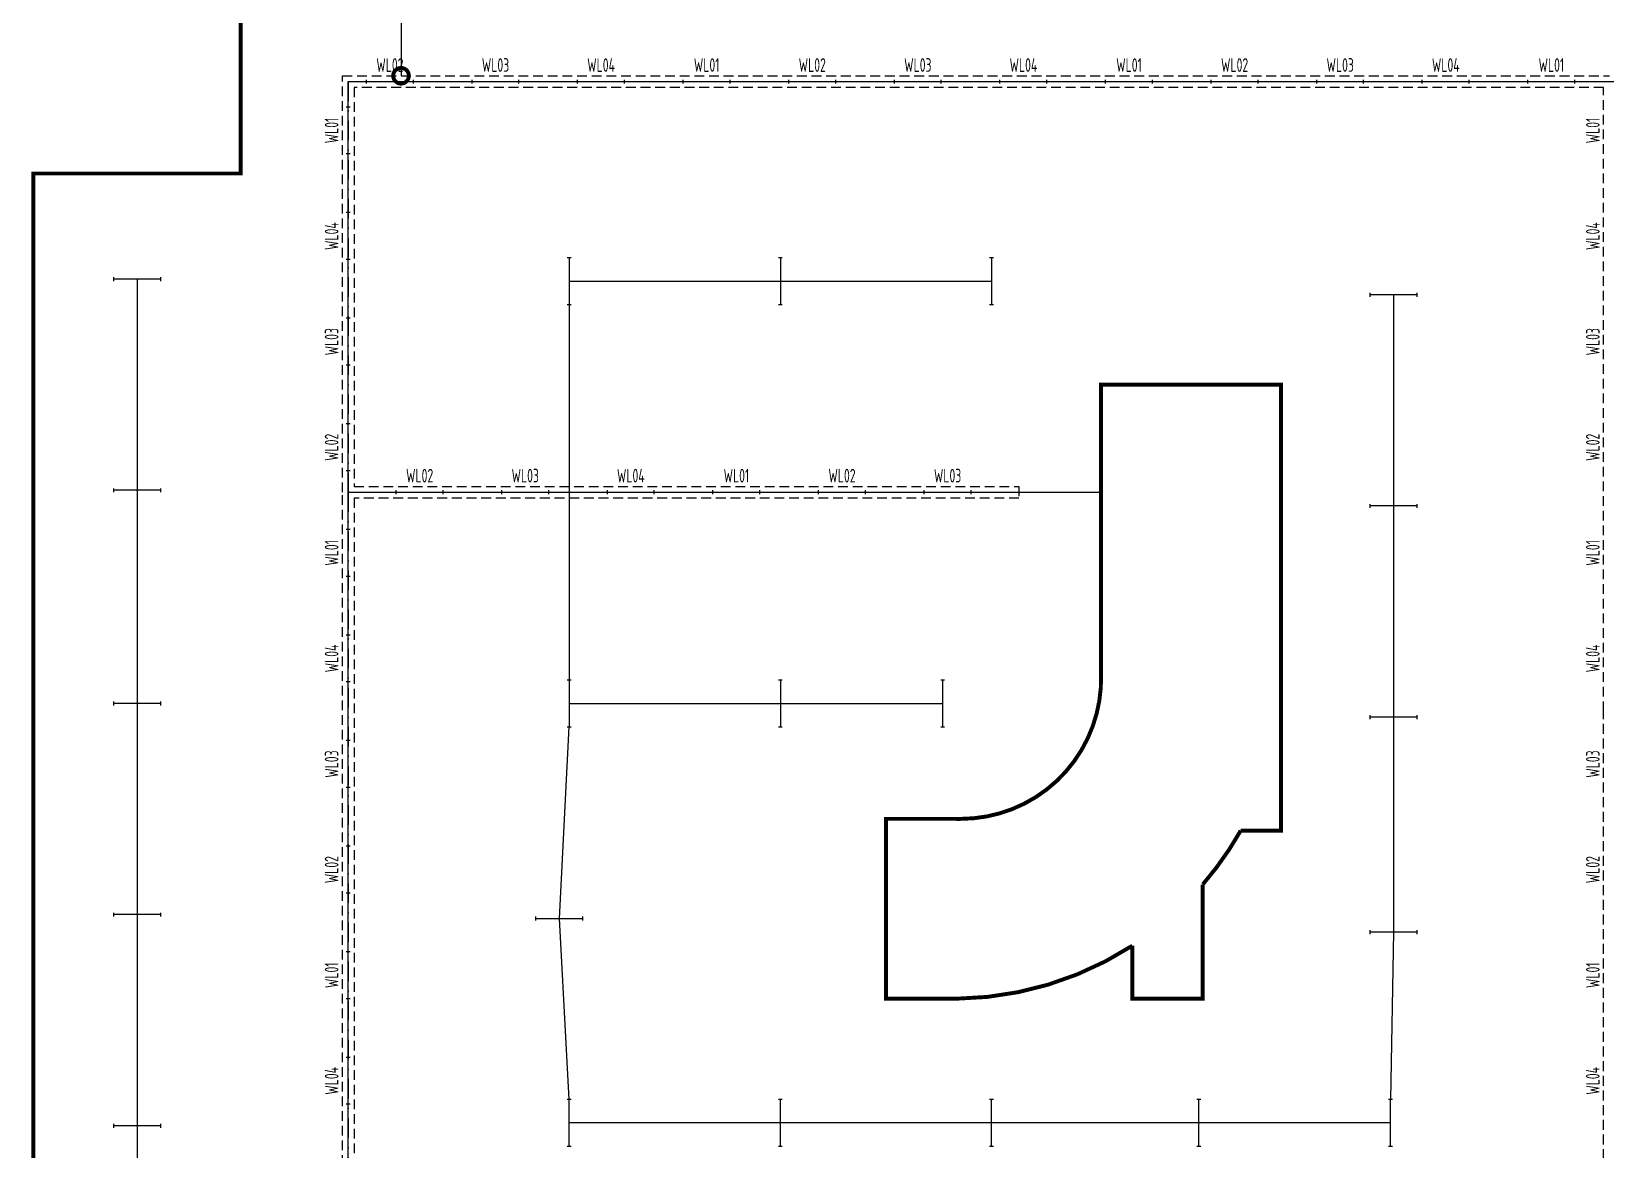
# Model space of a CAD drawing. Header units: millimetres. Extents: x -691095 to 2797013, y -349436 to 2050109.
# Drawn here: x 1174194 to 1214444, y 863861 to 892449 of the extents above; entities that cross this region are included whole.
import ezdxf
from ezdxf.enums import TextEntityAlignment as Align

# ---------------------------------------------------------------- set-up
doc = ezdxf.new("R2010")
doc.units = ezdxf.units.MM
doc.header["$LTSCALE"] = 1000
doc.linetypes.add('DASHDOT', pattern=[1, 0.5, -0.25, 0, -0.25])
doc.linetypes.add('HIDDEN', pattern=[0.375, 0.25, -0.125])
doc.layers.add('E-LANE-CENTER', color=6, linetype='Continuous', plot=False)
doc.layers.add('E-LITE-CENTER', color=5, linetype='DASHDOT', plot=False)
for name, color, linetype in [('E-LITE-LITE', 3, 'Continuous'), ('E-LITE-WIRE', 4, 'Continuous'), ('E-UNIV-EL2', 40, 'HIDDEN'), ('E-UNIV-NOTE', 6, 'Continuous'), ('防火分区', 2, 'Continuous')]:
    doc.layers.add(name, color=color, linetype=linetype)
doc.styles.add('TH-STYLE3', font='tssdeng.shx', dxfattribs={"width": 0.65, "bigfont": 'tssdchn.shx'})

# ---------------------------------------------------------------- blocks, each defined once
blk = doc.blocks.new('E-BL001-1')
for p, q in [((-6, -0.5), (-6, 0.5)), ((-6, 0), (6, 0)), ((6, -0.5), (6, 0.5))]:
    blk.add_line(p, q)

msp = doc.modelspace()

# ---------------------------------------------------------------- linework, layer by layer
at = {"layer": 'E-LANE-CENTER'}
for p, q in [((1182294.36034, 858966.7691, 0.00407), (1182294.36034, 891166.7691, 0.00407)), ((1182294.36034, 858966.7691, 0.00407), (1182294.36034, 891166.7691, 0.00407)), ((1182294.36034, 880666.7691, 0.00407), (1199444.62138, 880666.7691, 0.00407)), ((1182294.36034, 880666.7691, 0.00407), (1199444.62138, 880666.7691, 0.00407))]:
    msp.add_line(p, q, dxfattribs=at)
at = {"layer": 'E-LANE-CENTER', "elevation": 0.00407}
for points in [[(1182294.36034, 891166.7691), (1244323.80665, 891166.7691)], [(1182294.36034, 858966.7691), (1182294.36034, 891166.7691)], [(1182294.36034, 880666.7691), (1201544.36034, 880666.7691)]]:
    msp.add_lwpolyline(points, dxfattribs=at)
at = {"layer": 'E-LITE-CENTER'}
for p, q in [((1182294.36034, 891166.7691, 0.00407), (1182294.36034, 880666.7691, 0.00407)), ((1182294.36034, 891166.7691, 0.00407), (1214544.36034, 891166.7691, 0.00407)), ((1182294.36034, 891166.7691, 0.00407), (1182294.36034, 880666.7691, 0.00407)), ((1182294.36034, 891166.7691, 0.00407), (1214544.36034, 891166.7691, 0.00407)), ((1182294.36034, 891166.7691, 0.00407), (1182294.36034, 880666.7691, 0.00407)), ((1182294.36034, 891166.7691, 0.00407), (1214544.36034, 891166.7691, 0.00407)), ((1182294.36034, 891166.7691, 0.00407), (1182294.36034, 880666.7691, 0.00407)), ((1182294.36034, 891166.7691, 0.00407), (1214544.36034, 891166.7691, 0.00407)), ((1182294.36034, 891166.7691, 0.00407), (1182294.36034, 880666.7691, 0.00407)), ((1182294.36034, 891166.7691, 0.00407), (1214544.36034, 891166.7691, 0.00407)), ((1182294.36034, 891166.7691, 0.00407), (1182294.36034, 880666.7691, 0.00407)), ((1182294.36034, 891166.7691, 0.00407), (1214544.36034, 891166.7691, 0.00407)), ((1182294.36034, 891166.7691, 0.00407), (1182294.36034, 880666.7691, 0.00407)), ((1182294.36034, 891166.7691, 0.00407), (1214544.36034, 891166.7691, 0.00407)), ((1182294.36034, 891166.7691, 0.00407), (1182294.36034, 880666.7691, 0.00407)), ((1182294.36034, 891166.7691, 0.00407), (1214544.36034, 891166.7691, 0.00407)), ((1182294.36034, 891166.7691, 0.00407), (1182294.36034, 880666.7691, 0.00407)), ((1182294.36034, 891166.7691, 0.00407), (1214544.36034, 891166.7691, 0.00407)), ((1182294.36034, 891166.7691, 0.00407), (1182294.36034, 880666.7691, 0.00407)), ((1182294.36034, 891166.7691, 0.00407), (1214544.36034, 891166.7691, 0.00407)), ((1182294.36034, 880666.7691, 0.00407), (1182294.36034, 858966.7691, 0.00407)), ((1182294.36034, 880666.7691, 0.00407), (1199445.62138, 880666.7691, 0.00407)), ((1182294.36034, 880666.7691, 0.00407), (1182294.36034, 858966.7691, 0.00407)), ((1182294.36034, 880666.7691, 0.00407), (1199445.62138, 880666.7691, 0.00407)), ((1182294.36034, 880666.7691, 0.00407), (1182294.36034, 858966.7691, 0.00407)), ((1182294.36034, 880666.7691, 0.00407), (1199445.62138, 880666.7691, 0.00407)), ((1182294.36034, 880666.7691, 0.00407), (1182294.36034, 858966.7691, 0.00407)), ((1182294.36034, 880666.7691, 0.00407), (1199445.62138, 880666.7691, 0.00407)), ((1182294.36034, 880666.7691, 0.00407), (1182294.36034, 858966.7691, 0.00407)), ((1182294.36034, 880666.7691, 0.00407), (1199445.62138, 880666.7691, 0.00407)), ((1182294.36034, 880666.7691, 0.00407), (1182294.36034, 858966.7691, 0.00407)), ((1182294.36034, 880666.7691, 0.00407), (1199445.62138, 880666.7691, 0.00407)), ((1182294.36034, 880666.7691, 0.00407), (1182294.36034, 858966.7691, 0.00407)), ((1182294.36034, 880666.7691, 0.00407), (1199445.62138, 880666.7691, 0.00407)), ((1182294.36034, 880666.7691, 0.00407), (1182294.36034, 858966.7691, 0.00407)), ((1182294.36034, 880666.7691, 0.00407), (1199445.62138, 880666.7691, 0.00407)), ((1182294.36034, 880666.7691, 0.00407), (1182294.36034, 858966.7691, 0.00407)), ((1182294.36034, 880666.7691, 0.00407), (1199445.62138, 880666.7691, 0.00407)), ((1182294.36034, 880666.7691, 0.00407), (1182294.36034, 858966.7691, 0.00407)), ((1182294.36034, 880666.7691, 0.00407), (1199445.62138, 880666.7691, 0.00407))]:
    msp.add_line(p, q, dxfattribs=at)
at = {"layer": 'E-LITE-WIRE', "color": 2}
msp.add_line((1183644.24418, 896266.48085, 0.00407), (1183644.24418, 891316.7691, 0.00407), dxfattribs=at)
at = {"layer": 'E-LITE-WIRE'}
for p, q in [((1176894.36036, 886114.90172, 0.00813), (1176894.36036, 859064.90171, 0.00407)), ((1187944.36036, 886064.90171, 0.00813), (1198744.36036, 886065.15172, 0.00407)), ((1209019.61036, 885714.90172, 0.00407), (1209019.61036, 869414.90171, 0.00407)), ((1187944.36036, 875264.90171, 0.00813), (1197494.36036, 875265.15172, 0.00407)), ((1208944.36036, 864540.15172, 0.00407), (1187944.36036, 864540.15172, 0.00813))]:
    msp.add_line(p, q, dxfattribs=at)
at = {"layer": 'E-LITE-WIRE', "color": 30, "true_color": 0xf26722}
for p, q in [((1187944.24418, 885466.98082, 0.00407), (1187944.24418, 875866.98082, 0.00407)), ((1187694.24417, 869766.73082, 0.00407), (1187944.24417, 874666.98082, 0.00407)), ((1187944.24418, 865141.98082, 0.00407), (1187694.24417, 869766.73082, 0.00407)), ((1209019.61036, 869414.90171, 0.00407), (1208944.24417, 865141.98082, 0.00407))]:
    msp.add_line(p, q, dxfattribs=at)
at = {"layer": 'E-LITE-WIRE', "color": 2, "const_width": 400, "elevation": 0.00407}
msp.add_lwpolyline([(1183594.24418, 891316.7691, 1), (1183694.24418, 891316.7691, 1), (1183594.24418, 891316.7691, -1)], format="xyb", dxfattribs=at)
msp.add_lwpolyline([(1183594.24418, 891316.7691, 1), (1183694.24418, 891316.7691, 1), (1183594.24418, 891316.7691, -1)], format="xyb", dxfattribs=at)
at = {"layer": 'E-UNIV-EL2'}
for p, q in [((1182144.36034, 880666.7691, 0.00407), (1182144.36034, 891316.7691, 0.00407)), ((1182144.36034, 891316.7691, 0.00407), (1214544.36034, 891316.7691, 0.00407)), ((1182144.36034, 880666.7691, 0.00407), (1182144.36034, 891316.7691, 0.00407)), ((1182144.36034, 891316.7691, 0.00407), (1214544.36034, 891316.7691, 0.00407)), ((1182144.36034, 880666.7691, 0.00407), (1182144.36034, 891316.7691, 0.00407)), ((1182144.36034, 891316.7691, 0.00407), (1214544.36034, 891316.7691, 0.00407)), ((1182144.36034, 880666.7691, 0.00407), (1182144.36034, 891316.7691, 0.00407)), ((1182144.36034, 891316.7691, 0.00407), (1214544.36034, 891316.7691, 0.00407)), ((1182144.36034, 880666.7691, 0.00407), (1182144.36034, 891316.7691, 0.00407)), ((1182144.36034, 891316.7691, 0.00407), (1214544.36034, 891316.7691, 0.00407)), ((1182144.36034, 880666.7691, 0.00407), (1182144.36034, 891316.7691, 0.00407)), ((1182144.36034, 891316.7691, 0.00407), (1214544.36034, 891316.7691, 0.00407)), ((1182144.36034, 880666.7691, 0.00407), (1182144.36034, 891316.7691, 0.00407)), ((1182144.36034, 891316.7691, 0.00407), (1214544.36034, 891316.7691, 0.00407)), ((1182144.36034, 880666.7691, 0.00407), (1182144.36034, 891316.7691, 0.00407)), ((1182144.36034, 891316.7691, 0.00407), (1214544.36034, 891316.7691, 0.00407)), ((1182144.36034, 880666.7691, 0.00407), (1182144.36034, 891316.7691, 0.00407)), ((1182144.36034, 891316.7691, 0.00407), (1214544.36034, 891316.7691, 0.00407)), ((1182144.36034, 880666.7691, 0.00407), (1182144.36034, 891316.7691, 0.00407)), ((1182144.36034, 891316.7691, 0.00407), (1214544.36034, 891316.7691, 0.00407)), ((1182444.36034, 891016.7691, 0.00407), (1182444.36034, 880816.7691, 0.00407)), ((1214394.36034, 891016.7691, 0.00407), (1182444.36034, 891016.7691, 0.00407)), ((1182444.36034, 891016.7691, 0.00407), (1182444.36034, 880816.7691, 0.00407)), ((1214394.36034, 891016.7691, 0.00407), (1182444.36034, 891016.7691, 0.00407)), ((1182444.36034, 891016.7691, 0.00407), (1182444.36034, 880816.7691, 0.00407)), ((1214394.36034, 891016.7691, 0.00407), (1182444.36034, 891016.7691, 0.00407)), ((1182444.36034, 891016.7691, 0.00407), (1182444.36034, 880816.7691, 0.00407)), ((1214394.36034, 891016.7691, 0.00407), (1182444.36034, 891016.7691, 0.00407)), ((1182444.36034, 891016.7691, 0.00407), (1182444.36034, 880816.7691, 0.00407)), ((1214394.36034, 891016.7691, 0.00407), (1182444.36034, 891016.7691, 0.00407)), ((1182444.36034, 891016.7691, 0.00407), (1182444.36034, 880816.7691, 0.00407)), ((1214394.36034, 891016.7691, 0.00407), (1182444.36034, 891016.7691, 0.00407)), ((1182444.36034, 891016.7691, 0.00407), (1182444.36034, 880816.7691, 0.00407)), ((1214394.36034, 891016.7691, 0.00407), (1182444.36034, 891016.7691, 0.00407)), ((1182444.36034, 891016.7691, 0.00407), (1182444.36034, 880816.7691, 0.00407)), ((1214394.36034, 891016.7691, 0.00407), (1182444.36034, 891016.7691, 0.00407)), ((1182444.36034, 891016.7691, 0.00407), (1182444.36034, 880816.7691, 0.00407)), ((1214394.36034, 891016.7691, 0.00407), (1182444.36034, 891016.7691, 0.00407)), ((1182444.36034, 891016.7691, 0.00407), (1182444.36034, 880816.7691, 0.00407)), ((1214394.36034, 891016.7691, 0.00407), (1182444.36034, 891016.7691, 0.00407)), ((1214394.36034, 875066.7691, 0.00407), (1214394.36034, 891016.7691, 0.00407)), ((1214394.36034, 875066.7691, 0.00407), (1214394.36034, 891016.7691, 0.00407)), ((1214394.36034, 875066.7691, 0.00407), (1214394.36034, 891016.7691, 0.00407)), ((1214394.36034, 875066.7691, 0.00407), (1214394.36034, 891016.7691, 0.00407)), ((1214394.36034, 875066.7691, 0.00407), (1214394.36034, 891016.7691, 0.00407)), ((1214394.36034, 875066.7691, 0.00407), (1214394.36034, 891016.7691, 0.00407)), ((1214394.36034, 875066.7691, 0.00407), (1214394.36034, 891016.7691, 0.00407)), ((1214394.36034, 875066.7691, 0.00407), (1214394.36034, 891016.7691, 0.00407)), ((1214394.36034, 875066.7691, 0.00407), (1214394.36034, 891016.7691, 0.00407)), ((1214394.36034, 875066.7691, 0.00407), (1214394.36034, 891016.7691, 0.00407)), ((1182444.36034, 880816.7691, 0.00407), (1199445.62138, 880816.7691, 0.00407)), ((1182444.36034, 880816.7691, 0.00407), (1199445.62138, 880816.7691, 0.00407)), ((1182444.36034, 880816.7691, 0.00407), (1199445.62138, 880816.7691, 0.00407)), ((1182444.36034, 880816.7691, 0.00407), (1199445.62138, 880816.7691, 0.00407)), ((1182444.36034, 880816.7691, 0.00407), (1199445.62138, 880816.7691, 0.00407)), ((1182444.36034, 880816.7691, 0.00407), (1199445.62138, 880816.7691, 0.00407)), ((1182444.36034, 880816.7691, 0.00407), (1199445.62138, 880816.7691, 0.00407)), ((1182444.36034, 880816.7691, 0.00407), (1199445.62138, 880816.7691, 0.00407)), ((1182444.36034, 880816.7691, 0.00407), (1199445.62138, 880816.7691, 0.00407)), ((1182444.36034, 880816.7691, 0.00407), (1199445.62138, 880816.7691, 0.00407)), ((1199445.62138, 880816.7691, 0.00407), (1199445.62138, 880516.7691, 0.00407)), ((1199445.62138, 880816.7691, 0.00407), (1199445.62138, 880516.7691, 0.00407)), ((1199445.62138, 880816.7691, 0.00407), (1199445.62138, 880516.7691, 0.00407)), ((1199445.62138, 880816.7691, 0.00407), (1199445.62138, 880516.7691, 0.00407)), ((1199445.62138, 880816.7691, 0.00407), (1199445.62138, 880516.7691, 0.00407)), ((1199445.62138, 880816.7691, 0.00407), (1199445.62138, 880516.7691, 0.00407)), ((1199445.62138, 880816.7691, 0.00407), (1199445.62138, 880516.7691, 0.00407)), ((1199445.62138, 880816.7691, 0.00407), (1199445.62138, 880516.7691, 0.00407)), ((1199445.62138, 880816.7691, 0.00407), (1199445.62138, 880516.7691, 0.00407)), ((1199445.62138, 880816.7691, 0.00407), (1199445.62138, 880516.7691, 0.00407)), ((1182144.36034, 858966.7691, 0.00407), (1182144.36034, 880666.7691, 0.00407)), ((1182144.36034, 858966.7691, 0.00407), (1182144.36034, 880666.7691, 0.00407)), ((1182144.36034, 858966.7691, 0.00407), (1182144.36034, 880666.7691, 0.00407)), ((1182144.36034, 858966.7691, 0.00407), (1182144.36034, 880666.7691, 0.00407)), ((1182144.36034, 858966.7691, 0.00407), (1182144.36034, 880666.7691, 0.00407)), ((1182144.36034, 858966.7691, 0.00407), (1182144.36034, 880666.7691, 0.00407)), ((1182144.36034, 858966.7691, 0.00407), (1182144.36034, 880666.7691, 0.00407)), ((1182144.36034, 858966.7691, 0.00407), (1182144.36034, 880666.7691, 0.00407)), ((1182144.36034, 858966.7691, 0.00407), (1182144.36034, 880666.7691, 0.00407)), ((1182144.36034, 858966.7691, 0.00407), (1182144.36034, 880666.7691, 0.00407)), ((1182444.36034, 880516.7691, 0.00407), (1182444.36034, 859116.7691, 0.00407)), ((1199445.62138, 880516.7691, 0.00407), (1182444.36034, 880516.7691, 0.00407)), ((1182444.36034, 880516.7691, 0.00407), (1182444.36034, 859116.7691, 0.00407)), ((1199445.62138, 880516.7691, 0.00407), (1182444.36034, 880516.7691, 0.00407)), ((1182444.36034, 880516.7691, 0.00407), (1182444.36034, 859116.7691, 0.00407)), ((1199445.62138, 880516.7691, 0.00407), (1182444.36034, 880516.7691, 0.00407)), ((1182444.36034, 880516.7691, 0.00407), (1182444.36034, 859116.7691, 0.00407)), ((1199445.62138, 880516.7691, 0.00407), (1182444.36034, 880516.7691, 0.00407)), ((1182444.36034, 880516.7691, 0.00407), (1182444.36034, 859116.7691, 0.00407)), ((1199445.62138, 880516.7691, 0.00407), (1182444.36034, 880516.7691, 0.00407)), ((1182444.36034, 880516.7691, 0.00407), (1182444.36034, 859116.7691, 0.00407)), ((1199445.62138, 880516.7691, 0.00407), (1182444.36034, 880516.7691, 0.00407)), ((1182444.36034, 880516.7691, 0.00407), (1182444.36034, 859116.7691, 0.00407)), ((1199445.62138, 880516.7691, 0.00407), (1182444.36034, 880516.7691, 0.00407)), ((1182444.36034, 880516.7691, 0.00407), (1182444.36034, 859116.7691, 0.00407)), ((1199445.62138, 880516.7691, 0.00407), (1182444.36034, 880516.7691, 0.00407)), ((1182444.36034, 880516.7691, 0.00407), (1182444.36034, 859116.7691, 0.00407)), ((1199445.62138, 880516.7691, 0.00407), (1182444.36034, 880516.7691, 0.00407)), ((1182444.36034, 880516.7691, 0.00407), (1182444.36034, 859116.7691, 0.00407)), ((1199445.62138, 880516.7691, 0.00407), (1182444.36034, 880516.7691, 0.00407)), ((1214394.36034, 859116.7691, 0.00407), (1214394.36034, 875066.7691, 0.00407)), ((1214394.36034, 859116.7691, 0.00407), (1214394.36034, 875066.7691, 0.00407)), ((1214394.36034, 859116.7691, 0.00407), (1214394.36034, 875066.7691, 0.00407)), ((1214394.36034, 859116.7691, 0.00407), (1214394.36034, 875066.7691, 0.00407)), ((1214394.36034, 859116.7691, 0.00407), (1214394.36034, 875066.7691, 0.00407)), ((1214394.36034, 859116.7691, 0.00407), (1214394.36034, 875066.7691, 0.00407)), ((1214394.36034, 859116.7691, 0.00407), (1214394.36034, 875066.7691, 0.00407)), ((1214394.36034, 859116.7691, 0.00407), (1214394.36034, 875066.7691, 0.00407)), ((1214394.36034, 859116.7691, 0.00407), (1214394.36034, 875066.7691, 0.00407)), ((1214394.36034, 859116.7691, 0.00407), (1214394.36034, 875066.7691, 0.00407))]:
    msp.add_line(p, q, dxfattribs=at)
at = {"layer": '防火分区', "const_width": 100, "elevation": 0.00407}
msp.add_lwpolyline([(1216844.36034, 849496.7691), (1214394.40193, 849496.7691), (1211494.282, 849496.58506), (1206444.38674, 849494.46072), (1195194.40193, 849494.4566), (1195194.32119, 849496.7691), (1193194.32119, 849496.7691), (1193194.42497, 849494.46072), (1181944.28501, 849494.46072), (1176894.28476, 849494.4607), (1174244.36034, 849494.46072), (1174244.36035, 888816.76909), (1179544.36052, 888816.7691), (1179544.36025, 897928.88924)], dxfattribs=at)
msp.add_lwpolyline([(1216844.36034, 849496.7691), (1214394.40193, 849496.7691), (1211494.282, 849496.58506), (1206444.38674, 849494.46072), (1195194.40193, 849494.4566), (1195194.32119, 849496.7691), (1193194.32119, 849496.7691), (1193194.42497, 849494.46072), (1181944.28501, 849494.46072), (1176894.28476, 849494.4607), (1174244.36034, 849494.46072), (1174244.36035, 888816.76909), (1179544.36052, 888816.7691), (1179544.36025, 897928.88924)], dxfattribs=at)
msp.add_lwpolyline([(1202344.36034, 869072.47229, -0.1416672909), (1197844.36034, 867716.78778), (1196044.36034, 867716.7691), (1196044.36034, 872316.7693), (1197952.74183, 872315.1344, 0.4235848122), (1201544.34975, 876016.79043), (1201544.34703, 883416.7691), (1206144.37363, 883416.78806), (1206144.33684, 872016.7691), (1205116.91148, 872016.7691, -0.0500106344), (1204144.36034, 870636.89819), (1204144.36034, 867716.7691), (1202344.36034, 867716.74978)], format="xyb", close=True, dxfattribs=at)
msp.add_lwpolyline([(1202344.36034, 869072.47229, -0.1416672909), (1197844.36034, 867716.78778), (1196044.36034, 867716.7691), (1196044.36034, 872316.7693), (1197952.74183, 872315.1344, 0.4235848122), (1201544.34975, 876016.79043), (1201544.34703, 883416.7691), (1206144.37363, 883416.78806), (1206144.33684, 872016.7691), (1205116.91148, 872016.7691, -0.0500106344), (1204144.36034, 870636.89819), (1204144.36034, 867716.7691), (1202344.36034, 867716.74978)], format="xyb", close=True, dxfattribs=at)

# ---------------------------------------------------------------- block references
at = {"layer": 'E-LITE-LITE', "xscale": 100, "yscale": 100, "zscale": 100}
for p in [(1183359.5835, 891166.7691, 0.00407), (1183359.5835, 891166.7691, 0.00407), (1183359.5835, 891166.7691, 0.00407), (1183359.5835, 891166.7691, 0.00407), (1183359.5835, 891166.7691, 0.00407), (1183359.5835, 891166.7691, 0.00407), (1183359.5835, 891166.7691, 0.00407), (1183359.5835, 891166.7691, 0.00407), (1183359.5835, 891166.7691, 0.00407), (1183359.5835, 891166.7691, 0.00407), (1186059.5835, 891166.7691, 0.00407), (1186059.5835, 891166.7691, 0.00407), (1186059.5835, 891166.7691, 0.00407), (1186059.5835, 891166.7691, 0.00407), (1186059.5835, 891166.7691, 0.00407), (1186059.5835, 891166.7691, 0.00407), (1186059.5835, 891166.7691, 0.00407), (1186059.5835, 891166.7691, 0.00407), (1186059.5835, 891166.7691, 0.00407), (1186059.5835, 891166.7691, 0.00407), (1188759.5835, 891166.7691, 0.00407), (1188759.5835, 891166.7691, 0.00407), (1188759.5835, 891166.7691, 0.00407), (1188759.5835, 891166.7691, 0.00407), (1188759.5835, 891166.7691, 0.00407), (1188759.5835, 891166.7691, 0.00407), (1188759.5835, 891166.7691, 0.00407), (1188759.5835, 891166.7691, 0.00407), (1188759.5835, 891166.7691, 0.00407), (1188759.5835, 891166.7691, 0.00407), (1191459.5835, 891166.7691, 0.00407), (1191459.5835, 891166.7691, 0.00407), (1191459.5835, 891166.7691, 0.00407), (1191459.5835, 891166.7691, 0.00407), (1191459.5835, 891166.7691, 0.00407), (1191459.5835, 891166.7691, 0.00407), (1191459.5835, 891166.7691, 0.00407), (1191459.5835, 891166.7691, 0.00407), (1191459.5835, 891166.7691, 0.00407), (1191459.5835, 891166.7691, 0.00407), (1194159.5835, 891166.7691, 0.00407), (1194159.5835, 891166.7691, 0.00407), (1194159.5835, 891166.7691, 0.00407), (1194159.5835, 891166.7691, 0.00407), (1194159.5835, 891166.7691, 0.00407), (1194159.5835, 891166.7691, 0.00407), (1194159.5835, 891166.7691, 0.00407), (1194159.5835, 891166.7691, 0.00407), (1194159.5835, 891166.7691, 0.00407), (1194159.5835, 891166.7691, 0.00407), (1196859.5835, 891166.7691, 0.00407), (1196859.5835, 891166.7691, 0.00407), (1196859.5835, 891166.7691, 0.00407), (1196859.5835, 891166.7691, 0.00407), (1196859.5835, 891166.7691, 0.00407), (1196859.5835, 891166.7691, 0.00407), (1196859.5835, 891166.7691, 0.00407), (1196859.5835, 891166.7691, 0.00407), (1196859.5835, 891166.7691, 0.00407), (1196859.5835, 891166.7691, 0.00407), (1199559.5835, 891166.7691, 0.00407), (1199559.5835, 891166.7691, 0.00407), (1199559.5835, 891166.7691, 0.00407), (1199559.5835, 891166.7691, 0.00407), (1199559.5835, 891166.7691, 0.00407), (1199559.5835, 891166.7691, 0.00407), (1199559.5835, 891166.7691, 0.00407), (1199559.5835, 891166.7691, 0.00407), (1199559.5835, 891166.7691, 0.00407), (1199559.5835, 891166.7691, 0.00407), (1202259.5835, 891166.7691, 0.00407), (1202259.5835, 891166.7691, 0.00407), (1202259.5835, 891166.7691, 0.00407), (1202259.5835, 891166.7691, 0.00407), (1202259.5835, 891166.7691, 0.00407), (1202259.5835, 891166.7691, 0.00407), (1202259.5835, 891166.7691, 0.00407), (1202259.5835, 891166.7691, 0.00407), (1202259.5835, 891166.7691, 0.00407), (1202259.5835, 891166.7691, 0.00407), (1204959.5835, 891166.7691, 0.00407), (1204959.5835, 891166.7691, 0.00407), (1204959.5835, 891166.7691, 0.00407), (1204959.5835, 891166.7691, 0.00407), (1204959.5835, 891166.7691, 0.00407), (1204959.5835, 891166.7691, 0.00407), (1204959.5835, 891166.7691, 0.00407), (1204959.5835, 891166.7691, 0.00407), (1204959.5835, 891166.7691, 0.00407), (1204959.5835, 891166.7691, 0.00407), (1207659.5835, 891166.7691, 0.00407), (1207659.5835, 891166.7691, 0.00407), (1207659.5835, 891166.7691, 0.00407), (1207659.5835, 891166.7691, 0.00407), (1207659.5835, 891166.7691, 0.00407), (1207659.5835, 891166.7691, 0.00407), (1207659.5835, 891166.7691, 0.00407), (1207659.5835, 891166.7691, 0.00407), (1207659.5835, 891166.7691, 0.00407), (1207659.5835, 891166.7691, 0.00407), (1210359.5835, 891166.7691, 0.00407), (1210359.5835, 891166.7691, 0.00407), (1210359.5835, 891166.7691, 0.00407), (1210359.5835, 891166.7691, 0.00407), (1210359.5835, 891166.7691, 0.00407), (1210359.5835, 891166.7691, 0.00407), (1210359.5835, 891166.7691, 0.00407), (1210359.5835, 891166.7691, 0.00407), (1210359.5835, 891166.7691, 0.00407), (1210359.5835, 891166.7691, 0.00407), (1213059.5835, 891166.7691, 0.00407), (1213059.5835, 891166.7691, 0.00407), (1213059.5835, 891166.7691, 0.00407), (1213059.5835, 891166.7691, 0.00407), (1213059.5835, 891166.7691, 0.00407), (1213059.5835, 891166.7691, 0.00407), (1213059.5835, 891166.7691, 0.00407), (1213059.5835, 891166.7691, 0.00407), (1213059.5835, 891166.7691, 0.00407), (1213059.5835, 891166.7691, 0.00407), (1184119.99086, 880666.7691, 0.00407), (1184119.99086, 880666.7691, 0.00407), (1184119.99086, 880666.7691, 0.00407), (1184119.99086, 880666.7691, 0.00407), (1184119.99086, 880666.7691, 0.00407), (1184119.99086, 880666.7691, 0.00407), (1184119.99086, 880666.7691, 0.00407), (1184119.99086, 880666.7691, 0.00407), (1184119.99086, 880666.7691, 0.00407), (1184119.99086, 880666.7691, 0.00407), (1186819.99086, 880666.7691, 0.00407), (1186819.99086, 880666.7691, 0.00407), (1186819.99086, 880666.7691, 0.00407), (1186819.99086, 880666.7691, 0.00407), (1186819.99086, 880666.7691, 0.00407), (1186819.99086, 880666.7691, 0.00407), (1186819.99086, 880666.7691, 0.00407), (1186819.99086, 880666.7691, 0.00407), (1186819.99086, 880666.7691, 0.00407), (1186819.99086, 880666.7691, 0.00407), (1189519.99086, 880666.7691, 0.00407), (1189519.99086, 880666.7691, 0.00407), (1189519.99086, 880666.7691, 0.00407), (1189519.99086, 880666.7691, 0.00407), (1189519.99086, 880666.7691, 0.00407), (1189519.99086, 880666.7691, 0.00407), (1189519.99086, 880666.7691, 0.00407), (1189519.99086, 880666.7691, 0.00407), (1189519.99086, 880666.7691, 0.00407), (1189519.99086, 880666.7691, 0.00407), (1192219.99086, 880666.7691, 0.00407), (1192219.99086, 880666.7691, 0.00407), (1192219.99086, 880666.7691, 0.00407), (1192219.99086, 880666.7691, 0.00407), (1192219.99086, 880666.7691, 0.00407), (1192219.99086, 880666.7691, 0.00407), (1192219.99086, 880666.7691, 0.00407), (1192219.99086, 880666.7691, 0.00407), (1192219.99086, 880666.7691, 0.00407), (1192219.99086, 880666.7691, 0.00407), (1194919.99086, 880666.7691, 0.00407), (1194919.99086, 880666.7691, 0.00407), (1194919.99086, 880666.7691, 0.00407), (1194919.99086, 880666.7691, 0.00407), (1194919.99086, 880666.7691, 0.00407), (1194919.99086, 880666.7691, 0.00407), (1194919.99086, 880666.7691, 0.00407), (1194919.99086, 880666.7691, 0.00407), (1194919.99086, 880666.7691, 0.00407), (1194919.99086, 880666.7691, 0.00407), (1197619.99086, 880666.7691, 0.00407), (1197619.99086, 880666.7691, 0.00407), (1197619.99086, 880666.7691, 0.00407), (1197619.99086, 880666.7691, 0.00407), (1197619.99086, 880666.7691, 0.00407), (1197619.99086, 880666.7691, 0.00407), (1197619.99086, 880666.7691, 0.00407), (1197619.99086, 880666.7691, 0.00407), (1197619.99086, 880666.7691, 0.00407), (1197619.99086, 880666.7691, 0.00407), (1187694.24417, 869766.73082, 0.00407)]:
    msp.add_blockref('E-BL001-1', p, dxfattribs=at)
for p, rotation in [((1182294.36034, 889916.7691, 0.00407), 90), ((1182294.36034, 889916.7691, 0.00407), 90), ((1182294.36034, 889916.7691, 0.00407), 90), ((1182294.36034, 889916.7691, 0.00407), 90), ((1182294.36034, 889916.7691, 0.00407), 90), ((1182294.36034, 889916.7691, 0.00407), 90), ((1182294.36034, 889916.7691, 0.00407), 90), ((1182294.36034, 889916.7691, 0.00407), 90), ((1182294.36034, 889916.7691, 0.00407), 90), ((1182294.36034, 889916.7691, 0.00407), 90), ((1182294.36034, 887216.7691, 0.00407), 90), ((1182294.36034, 887216.7691, 0.00407), 90), ((1182294.36034, 887216.7691, 0.00407), 90), ((1182294.36034, 887216.7691, 0.00407), 90), ((1182294.36034, 887216.7691, 0.00407), 90), ((1182294.36034, 887216.7691, 0.00407), 90), ((1182294.36034, 887216.7691, 0.00407), 90), ((1182294.36034, 887216.7691, 0.00407), 90), ((1182294.36034, 887216.7691, 0.00407), 90), ((1182294.36034, 887216.7691, 0.00407), 90), ((1187944.24418, 886066.98082, 0.00407), 270), ((1193344.24417, 886066.98082, 0.00407), 270), ((1198744.24418, 886066.98082, 0.00407), 270), ((1176893.99417, 886116.73082, 0.00407), 180), ((1209019.49418, 885716.73083, 0.00407), 180), ((1182294.36034, 884516.7691, 0.00407), 90), ((1182294.36034, 884516.7691, 0.00407), 90), ((1182294.36034, 884516.7691, 0.00407), 90), ((1182294.36034, 884516.7691, 0.00407), 90), ((1182294.36034, 884516.7691, 0.00407), 90), ((1182294.36034, 884516.7691, 0.00407), 90), ((1182294.36034, 884516.7691, 0.00407), 90), ((1182294.36034, 884516.7691, 0.00407), 90), ((1182294.36034, 884516.7691, 0.00407), 90), ((1182294.36034, 884516.7691, 0.00407), 90), ((1182294.36034, 881816.7691, 0.00407), 90), ((1182294.36034, 881816.7691, 0.00407), 90), ((1182294.36034, 881816.7691, 0.00407), 90), ((1182294.36034, 881816.7691, 0.00407), 90), ((1182294.36034, 881816.7691, 0.00407), 90), ((1182294.36034, 881816.7691, 0.00407), 90), ((1182294.36034, 881816.7691, 0.00407), 90), ((1182294.36034, 881816.7691, 0.00407), 90), ((1182294.36034, 881816.7691, 0.00407), 90), ((1182294.36034, 881816.7691, 0.00407), 90), ((1176893.99417, 880716.73082, 0.00407), 180), ((1209019.49418, 880316.73082, 0.00407), 180), ((1182294.36034, 879116.7691, 0.00407), 90), ((1182294.36034, 879116.7691, 0.00407), 90), ((1182294.36034, 879116.7691, 0.00407), 90), ((1182294.36034, 879116.7691, 0.00407), 90), ((1182294.36034, 879116.7691, 0.00407), 90), ((1182294.36034, 879116.7691, 0.00407), 90), ((1182294.36034, 879116.7691, 0.00407), 90), ((1182294.36034, 879116.7691, 0.00407), 90), ((1182294.36034, 879116.7691, 0.00407), 90), ((1182294.36034, 879116.7691, 0.00407), 90), ((1182294.36034, 876416.7691, 0.00407), 90), ((1182294.36034, 876416.7691, 0.00407), 90), ((1182294.36034, 876416.7691, 0.00407), 90), ((1182294.36034, 876416.7691, 0.00407), 90), ((1182294.36034, 876416.7691, 0.00407), 90), ((1182294.36034, 876416.7691, 0.00407), 90), ((1182294.36034, 876416.7691, 0.00407), 90), ((1182294.36034, 876416.7691, 0.00407), 90), ((1182294.36034, 876416.7691, 0.00407), 90), ((1182294.36034, 876416.7691, 0.00407), 90), ((1187944.24417, 875266.98082, 0.00407), 270), ((1193344.24418, 875266.98082, 0.00407), 270), ((1197494.24418, 875266.98082, 0.00407), 270), ((1176893.99417, 875266.73082, 0.00407), 180), ((1209019.49418, 874916.73082, 0.00407), 180), ((1182294.36034, 873716.7691, 0.00407), 90), ((1182294.36034, 873716.7691, 0.00407), 90), ((1182294.36034, 873716.7691, 0.00407), 90), ((1182294.36034, 873716.7691, 0.00407), 90), ((1182294.36034, 873716.7691, 0.00407), 90), ((1182294.36034, 873716.7691, 0.00407), 90), ((1182294.36034, 873716.7691, 0.00407), 90), ((1182294.36034, 873716.7691, 0.00407), 90), ((1182294.36034, 873716.7691, 0.00407), 90), ((1182294.36034, 873716.7691, 0.00407), 90), ((1182294.36034, 871016.7691, 0.00407), 90), ((1182294.36034, 871016.7691, 0.00407), 90), ((1182294.36034, 871016.7691, 0.00407), 90), ((1182294.36034, 871016.7691, 0.00407), 90), ((1182294.36034, 871016.7691, 0.00407), 90), ((1182294.36034, 871016.7691, 0.00407), 90), ((1182294.36034, 871016.7691, 0.00407), 90), ((1182294.36034, 871016.7691, 0.00407), 90), ((1182294.36034, 871016.7691, 0.00407), 90), ((1182294.36034, 871016.7691, 0.00407), 90), ((1176893.99417, 869866.73083, 0.00407), 180), ((1209019.49418, 869416.73082, 0.00407), 180), ((1182294.36034, 868316.7691, 0.00407), 90), ((1182294.36034, 868316.7691, 0.00407), 90), ((1182294.36034, 868316.7691, 0.00407), 90), ((1182294.36034, 868316.7691, 0.00407), 90), ((1182294.36034, 868316.7691, 0.00407), 90), ((1182294.36034, 868316.7691, 0.00407), 90), ((1182294.36034, 868316.7691, 0.00407), 90), ((1182294.36034, 868316.7691, 0.00407), 90), ((1182294.36034, 868316.7691, 0.00407), 90), ((1182294.36034, 868316.7691, 0.00407), 90), ((1182294.36034, 865616.7691, 0.00407), 90), ((1182294.36034, 865616.7691, 0.00407), 90), ((1182294.36034, 865616.7691, 0.00407), 90), ((1182294.36034, 865616.7691, 0.00407), 90), ((1182294.36034, 865616.7691, 0.00407), 90), ((1182294.36034, 865616.7691, 0.00407), 90), ((1182294.36034, 865616.7691, 0.00407), 90), ((1182294.36034, 865616.7691, 0.00407), 90), ((1182294.36034, 865616.7691, 0.00407), 90), ((1182294.36034, 865616.7691, 0.00407), 90), ((1187944.24418, 864541.98082, 0.00407), 90), ((1193344.24418, 864541.98082, 0.00407), 90), ((1198744.24417, 864541.98082, 0.00407), 90), ((1204044.24418, 864541.98082, 0.00407), 90), ((1208944.24417, 864541.98082, 0.00407), 90), ((1176893.99417, 864466.73083, 0.00407), 180)]:
    msp.add_blockref('E-BL001-1', p, dxfattribs=dict(at, rotation=rotation))

# ---------------------------------------------------------------- texts
at = {"layer": 'E-UNIV-NOTE', "color": 6, "style": 'TH-STYLE3', "width": 0.65}
for s, p in [('WL02', (1183359.5835, 891591.7691, 0.00407)), ('WL02', (1183359.5835, 891591.7691, 0.00407)), ('WL02', (1183359.5835, 891591.7691, 0.00407)), ('WL02', (1183359.5835, 891591.7691, 0.00407)), ('WL02', (1183359.5835, 891591.7691, 0.00407)), ('WL02', (1183359.5835, 891591.7691, 0.00407)), ('WL02', (1183359.5835, 891591.7691, 0.00407)), ('WL02', (1183359.5835, 891591.7691, 0.00407)), ('WL02', (1183359.5835, 891591.7691, 0.00407)), ('WL02', (1183359.5835, 891591.7691, 0.00407)), ('WL03', (1186059.5835, 891591.7691, 0.00407)), ('WL03', (1186059.5835, 891591.7691, 0.00407)), ('WL03', (1186059.5835, 891591.7691, 0.00407)), ('WL03', (1186059.5835, 891591.7691, 0.00407)), ('WL03', (1186059.5835, 891591.7691, 0.00407)), ('WL03', (1186059.5835, 891591.7691, 0.00407)), ('WL03', (1186059.5835, 891591.7691, 0.00407)), ('WL03', (1186059.5835, 891591.7691, 0.00407)), ('WL03', (1186059.5835, 891591.7691, 0.00407)), ('WL03', (1186059.5835, 891591.7691, 0.00407)), ('WL04', (1188759.5835, 891591.7691, 0.00407)), ('WL04', (1188759.5835, 891591.7691, 0.00407)), ('WL04', (1188759.5835, 891591.7691, 0.00407)), ('WL04', (1188759.5835, 891591.7691, 0.00407)), ('WL04', (1188759.5835, 891591.7691, 0.00407)), ('WL04', (1188759.5835, 891591.7691, 0.00407)), ('WL04', (1188759.5835, 891591.7691, 0.00407)), ('WL04', (1188759.5835, 891591.7691, 0.00407)), ('WL04', (1188759.5835, 891591.7691, 0.00407)), ('WL04', (1188759.5835, 891591.7691, 0.00407)), ('WL01', (1191459.5835, 891591.7691, 0.00407)), ('WL01', (1191459.5835, 891591.7691, 0.00407)), ('WL01', (1191459.5835, 891591.7691, 0.00407)), ('WL01', (1191459.5835, 891591.7691, 0.00407)), ('WL01', (1191459.5835, 891591.7691, 0.00407)), ('WL01', (1191459.5835, 891591.7691, 0.00407)), ('WL01', (1191459.5835, 891591.7691, 0.00407)), ('WL01', (1191459.5835, 891591.7691, 0.00407)), ('WL01', (1191459.5835, 891591.7691, 0.00407)), ('WL01', (1191459.5835, 891591.7691, 0.00407)), ('WL02', (1194159.5835, 891591.7691, 0.00407)), ('WL02', (1194159.5835, 891591.7691, 0.00407)), ('WL02', (1194159.5835, 891591.7691, 0.00407)), ('WL02', (1194159.5835, 891591.7691, 0.00407)), ('WL02', (1194159.5835, 891591.7691, 0.00407)), ('WL02', (1194159.5835, 891591.7691, 0.00407)), ('WL02', (1194159.5835, 891591.7691, 0.00407)), ('WL02', (1194159.5835, 891591.7691, 0.00407)), ('WL02', (1194159.5835, 891591.7691, 0.00407)), ('WL02', (1194159.5835, 891591.7691, 0.00407)), ('WL03', (1196859.5835, 891591.7691, 0.00407)), ('WL03', (1196859.5835, 891591.7691, 0.00407)), ('WL03', (1196859.5835, 891591.7691, 0.00407)), ('WL03', (1196859.5835, 891591.7691, 0.00407)), ('WL03', (1196859.5835, 891591.7691, 0.00407)), ('WL03', (1196859.5835, 891591.7691, 0.00407)), ('WL03', (1196859.5835, 891591.7691, 0.00407)), ('WL03', (1196859.5835, 891591.7691, 0.00407)), ('WL03', (1196859.5835, 891591.7691, 0.00407)), ('WL03', (1196859.5835, 891591.7691, 0.00407)), ('WL04', (1199559.5835, 891591.7691, 0.00407)), ('WL04', (1199559.5835, 891591.7691, 0.00407)), ('WL04', (1199559.5835, 891591.7691, 0.00407)), ('WL04', (1199559.5835, 891591.7691, 0.00407)), ('WL04', (1199559.5835, 891591.7691, 0.00407)), ('WL04', (1199559.5835, 891591.7691, 0.00407)), ('WL04', (1199559.5835, 891591.7691, 0.00407)), ('WL04', (1199559.5835, 891591.7691, 0.00407)), ('WL04', (1199559.5835, 891591.7691, 0.00407)), ('WL04', (1199559.5835, 891591.7691, 0.00407)), ('WL01', (1202259.5835, 891591.7691, 0.00407)), ('WL01', (1202259.5835, 891591.7691, 0.00407)), ('WL01', (1202259.5835, 891591.7691, 0.00407)), ('WL01', (1202259.5835, 891591.7691, 0.00407)), ('WL01', (1202259.5835, 891591.7691, 0.00407)), ('WL01', (1202259.5835, 891591.7691, 0.00407)), ('WL01', (1202259.5835, 891591.7691, 0.00407)), ('WL01', (1202259.5835, 891591.7691, 0.00407)), ('WL01', (1202259.5835, 891591.7691, 0.00407)), ('WL01', (1202259.5835, 891591.7691, 0.00407)), ('WL02', (1204959.5835, 891591.7691, 0.00407)), ('WL02', (1204959.5835, 891591.7691, 0.00407)), ('WL02', (1204959.5835, 891591.7691, 0.00407)), ('WL02', (1204959.5835, 891591.7691, 0.00407)), ('WL02', (1204959.5835, 891591.7691, 0.00407)), ('WL02', (1204959.5835, 891591.7691, 0.00407)), ('WL02', (1204959.5835, 891591.7691, 0.00407)), ('WL02', (1204959.5835, 891591.7691, 0.00407)), ('WL02', (1204959.5835, 891591.7691, 0.00407)), ('WL02', (1204959.5835, 891591.7691, 0.00407)), ('WL03', (1207659.5835, 891591.7691, 0.00407)), ('WL03', (1207659.5835, 891591.7691, 0.00407)), ('WL03', (1207659.5835, 891591.7691, 0.00407)), ('WL03', (1207659.5835, 891591.7691, 0.00407)), ('WL03', (1207659.5835, 891591.7691, 0.00407)), ('WL03', (1207659.5835, 891591.7691, 0.00407)), ('WL03', (1207659.5835, 891591.7691, 0.00407)), ('WL03', (1207659.5835, 891591.7691, 0.00407)), ('WL03', (1207659.5835, 891591.7691, 0.00407)), ('WL03', (1207659.5835, 891591.7691, 0.00407)), ('WL04', (1210359.5835, 891591.7691, 0.00407)), ('WL04', (1210359.5835, 891591.7691, 0.00407)), ('WL04', (1210359.5835, 891591.7691, 0.00407)), ('WL04', (1210359.5835, 891591.7691, 0.00407)), ('WL04', (1210359.5835, 891591.7691, 0.00407)), ('WL04', (1210359.5835, 891591.7691, 0.00407)), ('WL04', (1210359.5835, 891591.7691, 0.00407)), ('WL04', (1210359.5835, 891591.7691, 0.00407)), ('WL04', (1210359.5835, 891591.7691, 0.00407)), ('WL04', (1210359.5835, 891591.7691, 0.00407)), ('WL01', (1213059.5835, 891591.7691, 0.00407)), ('WL01', (1213059.5835, 891591.7691, 0.00407)), ('WL01', (1213059.5835, 891591.7691, 0.00407)), ('WL01', (1213059.5835, 891591.7691, 0.00407)), ('WL01', (1213059.5835, 891591.7691, 0.00407)), ('WL01', (1213059.5835, 891591.7691, 0.00407)), ('WL01', (1213059.5835, 891591.7691, 0.00407)), ('WL01', (1213059.5835, 891591.7691, 0.00407)), ('WL01', (1213059.5835, 891591.7691, 0.00407)), ('WL01', (1213059.5835, 891591.7691, 0.00407)), ('WL02', (1184119.99086, 881091.7691, 0.00407)), ('WL02', (1184119.99086, 881091.7691, 0.00407)), ('WL02', (1184119.99086, 881091.7691, 0.00407)), ('WL02', (1184119.99086, 881091.7691, 0.00407)), ('WL02', (1184119.99086, 881091.7691, 0.00407)), ('WL02', (1184119.99086, 881091.7691, 0.00407)), ('WL02', (1184119.99086, 881091.7691, 0.00407)), ('WL02', (1184119.99086, 881091.7691, 0.00407)), ('WL02', (1184119.99086, 881091.7691, 0.00407)), ('WL02', (1184119.99086, 881091.7691, 0.00407)), ('WL03', (1186819.99086, 881091.7691, 0.00407)), ('WL03', (1186819.99086, 881091.7691, 0.00407)), ('WL03', (1186819.99086, 881091.7691, 0.00407)), ('WL03', (1186819.99086, 881091.7691, 0.00407)), ('WL03', (1186819.99086, 881091.7691, 0.00407)), ('WL03', (1186819.99086, 881091.7691, 0.00407)), ('WL03', (1186819.99086, 881091.7691, 0.00407)), ('WL03', (1186819.99086, 881091.7691, 0.00407)), ('WL03', (1186819.99086, 881091.7691, 0.00407)), ('WL03', (1186819.99086, 881091.7691, 0.00407)), ('WL04', (1189519.99086, 881091.7691, 0.00407)), ('WL04', (1189519.99086, 881091.7691, 0.00407)), ('WL04', (1189519.99086, 881091.7691, 0.00407)), ('WL04', (1189519.99086, 881091.7691, 0.00407)), ('WL04', (1189519.99086, 881091.7691, 0.00407)), ('WL04', (1189519.99086, 881091.7691, 0.00407)), ('WL04', (1189519.99086, 881091.7691, 0.00407)), ('WL04', (1189519.99086, 881091.7691, 0.00407)), ('WL04', (1189519.99086, 881091.7691, 0.00407)), ('WL04', (1189519.99086, 881091.7691, 0.00407)), ('WL01', (1192219.99086, 881091.7691, 0.00407)), ('WL01', (1192219.99086, 881091.7691, 0.00407)), ('WL01', (1192219.99086, 881091.7691, 0.00407)), ('WL01', (1192219.99086, 881091.7691, 0.00407)), ('WL01', (1192219.99086, 881091.7691, 0.00407)), ('WL01', (1192219.99086, 881091.7691, 0.00407)), ('WL01', (1192219.99086, 881091.7691, 0.00407)), ('WL01', (1192219.99086, 881091.7691, 0.00407)), ('WL01', (1192219.99086, 881091.7691, 0.00407)), ('WL01', (1192219.99086, 881091.7691, 0.00407)), ('WL02', (1194919.99086, 881091.7691, 0.00407)), ('WL02', (1194919.99086, 881091.7691, 0.00407)), ('WL02', (1194919.99086, 881091.7691, 0.00407)), ('WL02', (1194919.99086, 881091.7691, 0.00407)), ('WL02', (1194919.99086, 881091.7691, 0.00407)), ('WL02', (1194919.99086, 881091.7691, 0.00407)), ('WL02', (1194919.99086, 881091.7691, 0.00407)), ('WL02', (1194919.99086, 881091.7691, 0.00407)), ('WL02', (1194919.99086, 881091.7691, 0.00407)), ('WL02', (1194919.99086, 881091.7691, 0.00407)), ('WL03', (1197619.99086, 881091.7691, 0.00407)), ('WL03', (1197619.99086, 881091.7691, 0.00407)), ('WL03', (1197619.99086, 881091.7691, 0.00407)), ('WL03', (1197619.99086, 881091.7691, 0.00407)), ('WL03', (1197619.99086, 881091.7691, 0.00407)), ('WL03', (1197619.99086, 881091.7691, 0.00407)), ('WL03', (1197619.99086, 881091.7691, 0.00407)), ('WL03', (1197619.99086, 881091.7691, 0.00407)), ('WL03', (1197619.99086, 881091.7691, 0.00407)), ('WL03', (1197619.99086, 881091.7691, 0.00407))]:
    msp.add_text(s, height=350, dxfattribs=at).set_placement(p, align=Align.MIDDLE_CENTER)
for s, p in [('WL01', (1181869.36034, 889916.7691, 0.00407)), ('WL01', (1181869.36034, 889916.7691, 0.00407)), ('WL01', (1181869.36034, 889916.7691, 0.00407)), ('WL01', (1181869.36034, 889916.7691, 0.00407)), ('WL01', (1181869.36034, 889916.7691, 0.00407)), ('WL01', (1181869.36034, 889916.7691, 0.00407)), ('WL01', (1181869.36034, 889916.7691, 0.00407)), ('WL01', (1181869.36034, 889916.7691, 0.00407)), ('WL01', (1181869.36034, 889916.7691, 0.00407)), ('WL01', (1181869.36034, 889916.7691, 0.00407)), ('WL01', (1214119.36034, 889916.7691, 0.00407)), ('WL01', (1214119.36034, 889916.7691, 0.00407)), ('WL01', (1214119.36034, 889916.7691, 0.00407)), ('WL01', (1214119.36034, 889916.7691, 0.00407)), ('WL01', (1214119.36034, 889916.7691, 0.00407)), ('WL01', (1214119.36034, 889916.7691, 0.00407)), ('WL01', (1214119.36034, 889916.7691, 0.00407)), ('WL01', (1214119.36034, 889916.7691, 0.00407)), ('WL01', (1214119.36034, 889916.7691, 0.00407)), ('WL01', (1214119.36034, 889916.7691, 0.00407)), ('WL04', (1181869.36034, 887216.7691, 0.00407)), ('WL04', (1181869.36034, 887216.7691, 0.00407)), ('WL04', (1181869.36034, 887216.7691, 0.00407)), ('WL04', (1181869.36034, 887216.7691, 0.00407)), ('WL04', (1181869.36034, 887216.7691, 0.00407)), ('WL04', (1181869.36034, 887216.7691, 0.00407)), ('WL04', (1181869.36034, 887216.7691, 0.00407)), ('WL04', (1181869.36034, 887216.7691, 0.00407)), ('WL04', (1181869.36034, 887216.7691, 0.00407)), ('WL04', (1181869.36034, 887216.7691, 0.00407)), ('WL04', (1214119.36034, 887216.7691, 0.00407)), ('WL04', (1214119.36034, 887216.7691, 0.00407)), ('WL04', (1214119.36034, 887216.7691, 0.00407)), ('WL04', (1214119.36034, 887216.7691, 0.00407)), ('WL04', (1214119.36034, 887216.7691, 0.00407)), ('WL04', (1214119.36034, 887216.7691, 0.00407)), ('WL04', (1214119.36034, 887216.7691, 0.00407)), ('WL04', (1214119.36034, 887216.7691, 0.00407)), ('WL04', (1214119.36034, 887216.7691, 0.00407)), ('WL04', (1214119.36034, 887216.7691, 0.00407)), ('WL03', (1181869.36034, 884516.7691, 0.00407)), ('WL03', (1181869.36034, 884516.7691, 0.00407)), ('WL03', (1181869.36034, 884516.7691, 0.00407)), ('WL03', (1181869.36034, 884516.7691, 0.00407)), ('WL03', (1181869.36034, 884516.7691, 0.00407)), ('WL03', (1181869.36034, 884516.7691, 0.00407)), ('WL03', (1181869.36034, 884516.7691, 0.00407)), ('WL03', (1181869.36034, 884516.7691, 0.00407)), ('WL03', (1181869.36034, 884516.7691, 0.00407)), ('WL03', (1181869.36034, 884516.7691, 0.00407)), ('WL03', (1214119.36034, 884516.7691, 0.00407)), ('WL03', (1214119.36034, 884516.7691, 0.00407)), ('WL03', (1214119.36034, 884516.7691, 0.00407)), ('WL03', (1214119.36034, 884516.7691, 0.00407)), ('WL03', (1214119.36034, 884516.7691, 0.00407)), ('WL03', (1214119.36034, 884516.7691, 0.00407)), ('WL03', (1214119.36034, 884516.7691, 0.00407)), ('WL03', (1214119.36034, 884516.7691, 0.00407)), ('WL03', (1214119.36034, 884516.7691, 0.00407)), ('WL03', (1214119.36034, 884516.7691, 0.00407)), ('WL02', (1181869.36034, 881816.7691, 0.00407)), ('WL02', (1181869.36034, 881816.7691, 0.00407)), ('WL02', (1181869.36034, 881816.7691, 0.00407)), ('WL02', (1181869.36034, 881816.7691, 0.00407)), ('WL02', (1181869.36034, 881816.7691, 0.00407)), ('WL02', (1181869.36034, 881816.7691, 0.00407)), ('WL02', (1181869.36034, 881816.7691, 0.00407)), ('WL02', (1181869.36034, 881816.7691, 0.00407)), ('WL02', (1181869.36034, 881816.7691, 0.00407)), ('WL02', (1181869.36034, 881816.7691, 0.00407)), ('WL02', (1214119.36034, 881816.7691, 0.00407)), ('WL02', (1214119.36034, 881816.7691, 0.00407)), ('WL02', (1214119.36034, 881816.7691, 0.00407)), ('WL02', (1214119.36034, 881816.7691, 0.00407)), ('WL02', (1214119.36034, 881816.7691, 0.00407)), ('WL02', (1214119.36034, 881816.7691, 0.00407)), ('WL02', (1214119.36034, 881816.7691, 0.00407)), ('WL02', (1214119.36034, 881816.7691, 0.00407)), ('WL02', (1214119.36034, 881816.7691, 0.00407)), ('WL02', (1214119.36034, 881816.7691, 0.00407)), ('WL01', (1181869.36034, 879116.7691, 0.00407)), ('WL01', (1181869.36034, 879116.7691, 0.00407)), ('WL01', (1181869.36034, 879116.7691, 0.00407)), ('WL01', (1181869.36034, 879116.7691, 0.00407)), ('WL01', (1181869.36034, 879116.7691, 0.00407)), ('WL01', (1181869.36034, 879116.7691, 0.00407)), ('WL01', (1181869.36034, 879116.7691, 0.00407)), ('WL01', (1181869.36034, 879116.7691, 0.00407)), ('WL01', (1181869.36034, 879116.7691, 0.00407)), ('WL01', (1181869.36034, 879116.7691, 0.00407)), ('WL01', (1214119.36034, 879116.7691, 0.00407)), ('WL01', (1214119.36034, 879116.7691, 0.00407)), ('WL01', (1214119.36034, 879116.7691, 0.00407)), ('WL01', (1214119.36034, 879116.7691, 0.00407)), ('WL01', (1214119.36034, 879116.7691, 0.00407)), ('WL01', (1214119.36034, 879116.7691, 0.00407)), ('WL01', (1214119.36034, 879116.7691, 0.00407)), ('WL01', (1214119.36034, 879116.7691, 0.00407)), ('WL01', (1214119.36034, 879116.7691, 0.00407)), ('WL01', (1214119.36034, 879116.7691, 0.00407)), ('WL04', (1181869.36034, 876416.7691, 0.00407)), ('WL04', (1181869.36034, 876416.7691, 0.00407)), ('WL04', (1181869.36034, 876416.7691, 0.00407)), ('WL04', (1181869.36034, 876416.7691, 0.00407)), ('WL04', (1181869.36034, 876416.7691, 0.00407)), ('WL04', (1181869.36034, 876416.7691, 0.00407)), ('WL04', (1181869.36034, 876416.7691, 0.00407)), ('WL04', (1181869.36034, 876416.7691, 0.00407)), ('WL04', (1181869.36034, 876416.7691, 0.00407)), ('WL04', (1181869.36034, 876416.7691, 0.00407)), ('WL04', (1214119.36034, 876416.7691, 0.00407)), ('WL04', (1214119.36034, 876416.7691, 0.00407)), ('WL04', (1214119.36034, 876416.7691, 0.00407)), ('WL04', (1214119.36034, 876416.7691, 0.00407)), ('WL04', (1214119.36034, 876416.7691, 0.00407)), ('WL04', (1214119.36034, 876416.7691, 0.00407)), ('WL04', (1214119.36034, 876416.7691, 0.00407)), ('WL04', (1214119.36034, 876416.7691, 0.00407)), ('WL04', (1214119.36034, 876416.7691, 0.00407)), ('WL04', (1214119.36034, 876416.7691, 0.00407)), ('WL03', (1181869.36034, 873716.7691, 0.00407)), ('WL03', (1181869.36034, 873716.7691, 0.00407)), ('WL03', (1181869.36034, 873716.7691, 0.00407)), ('WL03', (1181869.36034, 873716.7691, 0.00407)), ('WL03', (1181869.36034, 873716.7691, 0.00407)), ('WL03', (1181869.36034, 873716.7691, 0.00407)), ('WL03', (1181869.36034, 873716.7691, 0.00407)), ('WL03', (1181869.36034, 873716.7691, 0.00407)), ('WL03', (1181869.36034, 873716.7691, 0.00407)), ('WL03', (1181869.36034, 873716.7691, 0.00407)), ('WL03', (1214119.36034, 873716.7691, 0.00407)), ('WL03', (1214119.36034, 873716.7691, 0.00407)), ('WL03', (1214119.36034, 873716.7691, 0.00407)), ('WL03', (1214119.36034, 873716.7691, 0.00407)), ('WL03', (1214119.36034, 873716.7691, 0.00407)), ('WL03', (1214119.36034, 873716.7691, 0.00407)), ('WL03', (1214119.36034, 873716.7691, 0.00407)), ('WL03', (1214119.36034, 873716.7691, 0.00407)), ('WL03', (1214119.36034, 873716.7691, 0.00407)), ('WL03', (1214119.36034, 873716.7691, 0.00407)), ('WL02', (1181869.36034, 871016.7691, 0.00407)), ('WL02', (1181869.36034, 871016.7691, 0.00407)), ('WL02', (1181869.36034, 871016.7691, 0.00407)), ('WL02', (1181869.36034, 871016.7691, 0.00407)), ('WL02', (1181869.36034, 871016.7691, 0.00407)), ('WL02', (1181869.36034, 871016.7691, 0.00407)), ('WL02', (1181869.36034, 871016.7691, 0.00407)), ('WL02', (1181869.36034, 871016.7691, 0.00407)), ('WL02', (1181869.36034, 871016.7691, 0.00407)), ('WL02', (1181869.36034, 871016.7691, 0.00407)), ('WL02', (1214119.36034, 871016.7691, 0.00407)), ('WL02', (1214119.36034, 871016.7691, 0.00407)), ('WL02', (1214119.36034, 871016.7691, 0.00407)), ('WL02', (1214119.36034, 871016.7691, 0.00407)), ('WL02', (1214119.36034, 871016.7691, 0.00407)), ('WL02', (1214119.36034, 871016.7691, 0.00407)), ('WL02', (1214119.36034, 871016.7691, 0.00407)), ('WL02', (1214119.36034, 871016.7691, 0.00407)), ('WL02', (1214119.36034, 871016.7691, 0.00407)), ('WL02', (1214119.36034, 871016.7691, 0.00407)), ('WL01', (1181869.36034, 868316.7691, 0.00407)), ('WL01', (1181869.36034, 868316.7691, 0.00407)), ('WL01', (1181869.36034, 868316.7691, 0.00407)), ('WL01', (1181869.36034, 868316.7691, 0.00407)), ('WL01', (1181869.36034, 868316.7691, 0.00407)), ('WL01', (1181869.36034, 868316.7691, 0.00407)), ('WL01', (1181869.36034, 868316.7691, 0.00407)), ('WL01', (1181869.36034, 868316.7691, 0.00407)), ('WL01', (1181869.36034, 868316.7691, 0.00407)), ('WL01', (1181869.36034, 868316.7691, 0.00407)), ('WL01', (1214119.36034, 868316.7691, 0.00407)), ('WL01', (1214119.36034, 868316.7691, 0.00407)), ('WL01', (1214119.36034, 868316.7691, 0.00407)), ('WL01', (1214119.36034, 868316.7691, 0.00407)), ('WL01', (1214119.36034, 868316.7691, 0.00407)), ('WL01', (1214119.36034, 868316.7691, 0.00407)), ('WL01', (1214119.36034, 868316.7691, 0.00407)), ('WL01', (1214119.36034, 868316.7691, 0.00407)), ('WL01', (1214119.36034, 868316.7691, 0.00407)), ('WL01', (1214119.36034, 868316.7691, 0.00407)), ('WL04', (1181869.36034, 865616.7691, 0.00407)), ('WL04', (1181869.36034, 865616.7691, 0.00407)), ('WL04', (1181869.36034, 865616.7691, 0.00407)), ('WL04', (1181869.36034, 865616.7691, 0.00407)), ('WL04', (1181869.36034, 865616.7691, 0.00407)), ('WL04', (1181869.36034, 865616.7691, 0.00407)), ('WL04', (1181869.36034, 865616.7691, 0.00407)), ('WL04', (1181869.36034, 865616.7691, 0.00407)), ('WL04', (1181869.36034, 865616.7691, 0.00407)), ('WL04', (1181869.36034, 865616.7691, 0.00407)), ('WL04', (1214119.36034, 865616.7691, 0.00407)), ('WL04', (1214119.36034, 865616.7691, 0.00407)), ('WL04', (1214119.36034, 865616.7691, 0.00407)), ('WL04', (1214119.36034, 865616.7691, 0.00407)), ('WL04', (1214119.36034, 865616.7691, 0.00407)), ('WL04', (1214119.36034, 865616.7691, 0.00407)), ('WL04', (1214119.36034, 865616.7691, 0.00407)), ('WL04', (1214119.36034, 865616.7691, 0.00407)), ('WL04', (1214119.36034, 865616.7691, 0.00407)), ('WL04', (1214119.36034, 865616.7691, 0.00407))]:
    msp.add_text(s, height=350, rotation=90, dxfattribs=at).set_placement(p, align=Align.MIDDLE_CENTER)

doc.saveas('drawing.dxf')
